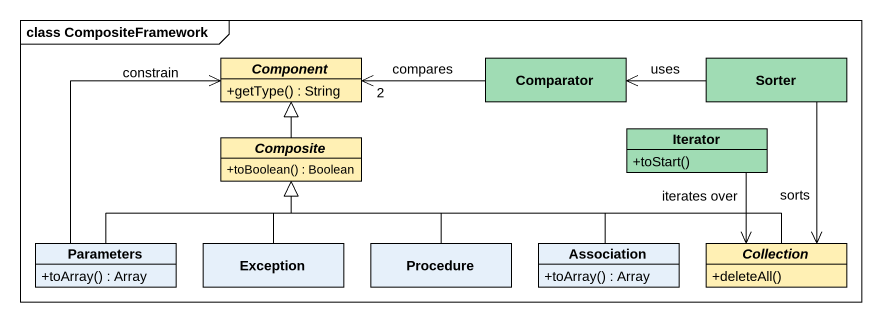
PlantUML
@startuml
mainframe class CompositeFramework
hide circle
hide empty members
skinparam classAttributeIconSize 0
abstract class "Component" as Component_ #FFF0B4 {
  +getType() : String
}
class Comparator #A0DCB4
class Sorter #A0DCB4
abstract class Composite #FFF0B4 {
  +toBoolean() : Boolean
}
class Iterator #A0DCB4 {
  +toStart()
}
class Parameters {
  +toArray() : Array
}
class "Exception" as Exception_
class Procedure
class Association {
  +toArray() : Array
}
abstract class Collection #FFF0B4 {
  +deleteAll()
}
Comparator -left-> "2" Component_ : compares
Sorter -left-> Comparator : uses
Sorter --> Collection : sorts
Composite -up-|> Component_
Iterator --> Collection : iterates over
Parameters -up-> Component_ : constrain
Parameters -right-|> Composite
Exception_ -up-|> Composite
Procedure -up-|> Composite
Association -left-|> Composite
Collection -left-|> Composite
@enduml
